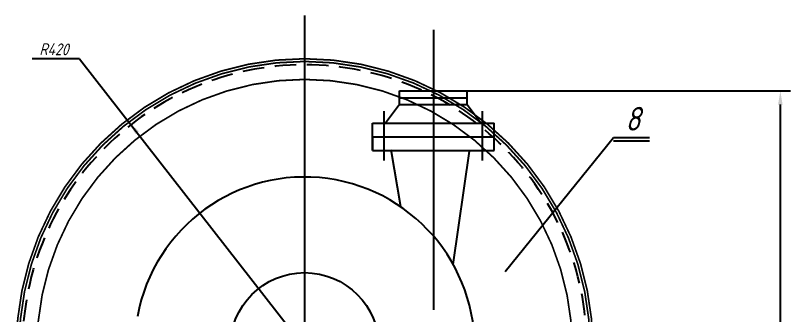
# Model space of a CAD drawing. Extents: x 973 to 2730, y 39 to 1746.
# Drawn here: x 2242.7 to 2471.5, y 543 to 631.2 of the extents above; entities that cross this region are included whole.
import ezdxf
from ezdxf.enums import TextEntityAlignment as Align

# ---------------------------------------------------------------- set-up
doc = ezdxf.new("R2010")
doc.units = 0
doc.header["$LTSCALE"] = 0.5
doc.header["$MEASUREMENT"] = 0
doc.linetypes.add('DASHED', pattern=[19.05, 12.7, -6.35])
doc.layers.get('0').update_dxf_attribs({"linetype": 'CONTINUOUS'})
doc.layers.get('DEFPOINTS').update_dxf_attribs({"linetype": 'CONTINUOUS'})
doc.styles.add('ROMANC', font='romanc', dxfattribs={"width": 0.8, "oblique": 15, "height": 3.5})

msp = doc.modelspace()

# ---------------------------------------------------------------- linework, layer by layer
at = {"linetype": 'Continuous'}
for p, q in [((2328.02, 631.15), (2328.02, 409.01)), ((2366.02, 608.9), (2366.02, 544.35))]:
    msp.add_line(p, q, dxfattribs=at)
for p, q in [((2366.02, 626.88), (2366.02, 552.12)), ((2261.53996, 618.40142), (2247.61, 618.40142)), ((2356.02, 608.9), (2376.02, 608.9)), ((2356.02, 604.9), (2356.02, 608.9)), ((2376.02, 604.9), (2376.02, 608.9)), ((2356.02, 606.9), (2376.02, 606.9)), ((2356.02, 604.9), (2351.9, 599.38)), ((2356.02, 604.9), (2376.02, 604.9)), ((2376.02, 604.9), (2380.14, 599.38)), ((2348.02, 599.36), (2384.02, 599.36)), ((2348.02, 595.36), (2384.02, 595.36)), ((2348.02, 595.36), (2348.02, 591.36)), ((2387.26, 555.68), (2419.2, 595.2)), ((2419.2, 595.2), (2429.85, 595.2)), ((2419.2, 594.2), (2429.85, 594.2)), ((2348.02, 591.36), (2384.02, 591.36)), ((2353.5, 591.66), (2356.27812, 574.80329)), ((2371.89537, 557.71303), (2376.68, 591.12))]:
    msp.add_line(p, q)
at = {"color": 0, "linetype": 'ByBlock'}
for p, q in [((2261.53996, 618.40142), (2324.36356, 537.98063)), ((2376.02, 608.9), (2471.46, 608.9)), ((2468.46, 420.3), (2468.46, 604.9)), ((2351.52, 588.38), (2351.52, 602.92)), ((2380.52, 588.38), (2380.52, 602.92)), ((2348.02, 591.36), (2348.02, 599.36)), ((2384.02, 591.36), (2384.02, 599.36))]:
    msp.add_line(p, q, dxfattribs=at)
at = {"const_width": 0.5}
for points in [[(2413.12, 533.3, 1), (2242.92, 533.3, 1)], [(2412.32, 533.3, 1), (2243.72, 533.3, 1)], [(2407.02, 533.3, 1), (2249.02, 533.3, 1)]]:
    msp.add_lwpolyline(points, format="xyb", dxfattribs=at)
msp.add_circle((2328.02, 533.3), 22)
at = {"linetype": 'DASHED'}
msp.add_arc((2328.02, 533.29999), 83.3, 0.0000038, 179.9999962, dxfattribs=at)
msp.add_arc((2328.02, 533.3), 50.21, 180, 169.5646116)
at = {"color": 0, "linetype": 'ByBlock'}
for points in [[(2467.79333, 604.9), (2469.12667, 604.9), (2468.46, 608.9)], [(2278.06093, 596.16991), (2279.11166, 596.99073), (2276.12384, 599.73251)]]:
    msp.add_solid(points, dxfattribs=at)
at = {"layer": 'DEFPOINTS', "color": 0, "linetype": 'ByBlock'}
for p in [(2376.02, 608.9), (2468.46, 608.9), (2276.12384, 599.73251)]:
    msp.add_point(p, dxfattribs=at)

# ---------------------------------------------------------------- texts
at = {"color": 0, "linetype": 'ByBlock', "style": 'ROMANC', "oblique": 15, "width": 0.8}
msp.add_text('R420', height=3.5, rotation=359.26394, dxfattribs=at).set_placement((2254.02132, 621.19873), align=Align.MIDDLE_CENTER)
at = {"style": 'ROMANC', "oblique": 15, "width": 0.8}
msp.add_text('8', height=7, dxfattribs=at).set_placement((2422.7, 597.2))

doc.saveas('drawing.dxf')
